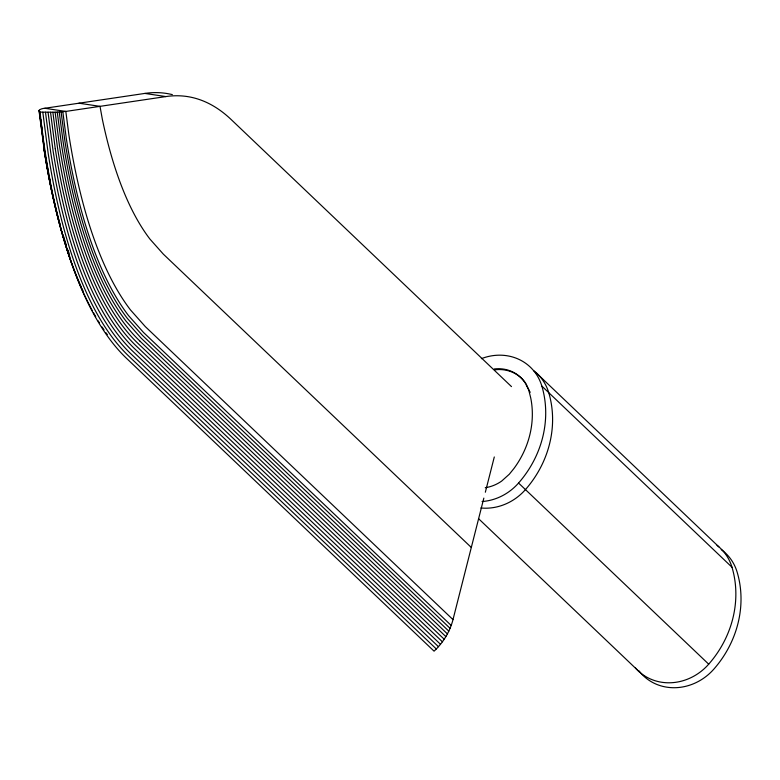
<?xml version="1.0" encoding="UTF-8"?>
<svg xmlns="http://www.w3.org/2000/svg" width="780" height="780" viewBox="0 0 780 780"><rect width="100%" height="100%" fill="white"/><g stroke="black" fill="none" stroke-linecap="round" stroke-linejoin="round"><path stroke-width="1.17" d="M172.341 94.624A556.588 196.111 -81.5 0 0 144.826 93.424L44.782 108.274C43.134 108.303 36.748 109.6 40.053 112.115A614.474 216.518 -81.5 0 0 126.497 358.303L434.06 651.163C443.167 642.7 449.904 631.673 452.995 619.612L483.844 498.108M485.335 492.229L494.296 456.963M511.485 386.607L231.27 119.642A556.588 196.111 -81.5 0 0 165.867 96.574L65.832 111.423L55.127 112.213L40.053 112.115M144.826 93.424L165.867 96.574M78.965 103.204L100.016 106.353L102.356 119.301A502.008 176.884 -81.5 0 0 149.926 239.07L163.312 254.114L471.315 547.472M44.782 108.274L65.832 111.423L68.816 134.374A579.082 204.038 -81.5 0 0 130.455 309.904L145.294 326.596L452.995 619.612M535.655 372.294L718.916 546.887M481.406 358.644A51.168 46.478 -46.4 0 1 541.846 386.081L731.991 567.226A102.336 92.966 -46.4 0 1 708.708 664.18A51.168 46.478 -46.4 0 1 635.456 667.953M494.276 368.95A37.04 33.647 -46.4 0 1 525.203 382.99L530 392.408L526.558 384.891M541.846 386.081A102.336 92.966 -46.4 0 1 518.563 483.034L708.708 664.18M478.52 518.642L639.756 672.243M451.201 625.453L143.52 332.456L128.564 315.637A585.37 206.261 -81.5 0 1 66.261 138.197L62.819 111.784M450.079 628.319L142.418 335.341L127.393 318.454A588.49 207.353 -81.5 0 1 64.76 140.069L61.103 111.93M448.822 631.137L141.16 338.169L126.087 321.214A591.591 208.445 -81.5 0 1 63.121 141.892L59.241 112.047M139.776 340.948L447.418 633.906M445.877 636.607L138.255 343.668A598.026 210.717 -81.5 0 1 59.436 145.441L55.127 112.213M444.21 639.239L136.597 346.32A600.932 211.741 -81.5 0 1 57.408 147.127L52.884 112.261M442.416 641.803L134.803 348.894A603.788 212.745 -81.5 0 1 55.263 148.746M440.495 644.29L132.902 351.39A606.577 213.73 -81.5 0 1 53.001 150.316L48.058 112.271M438.457 646.678L130.874 353.788A609.287 214.685 -81.5 0 1 50.622 151.817L45.484 112.242M436.312 648.97L128.739 356.099A611.929 215.611 -81.5 0 1 48.155 153.241L42.812 112.193M529.142 391.589L530.741 398.005A88.316 80.223 -46.4 0 1 513.767 468.721L509.301 474.23L501.647 481.094A37.04 33.647 -46.4 0 1 485.248 487.724M57.252 112.144L61.357 143.686A595.062 209.674 -81.5 0 0 139.776 340.938M50.524 112.281L55.263 148.736M39.936 113.422L40.238 115.801M40.706 119.359L41.008 121.729M41.477 125.287L41.788 127.657M42.247 131.216L42.559 133.585M43.017 137.143L43.329 139.522M39.546 111.706L44.889 152.753A611.929 215.611 -81.5 0 0 92.332 310.645M39.156 110.204L41.652 129.431M41.964 131.83L42.432 135.437M42.744 137.836L43.69 145.051A600.932 211.741 -81.5 0 0 44.05 147.498M39 110.555L44.343 150.862A609.287 214.685 -81.5 0 0 81.49 287.547M480.87 507.975A51.168 46.478 -46.4 0 0 525.447 489.596A102.336 92.966 -46.4 0 0 548.73 392.632A51.168 46.478 -46.4 0 0 533.774 370.763M717.034 545.356A51.168 46.478 -46.4 0 1 731.991 567.226M518.563 483.034A51.168 46.478 -46.4 0 1 482.079 501.53M639.064 670.975A51.168 46.478 -46.4 0 0 713.875 669.103A102.336 92.966 -46.4 0 0 737.149 572.149A51.168 46.478 -46.4 0 0 721.217 549.549M495.134 369.779A37.04 33.647 -46.4 0 1 526.061 383.809M50.222 181.574A600.932 211.741 -81.5 0 1 49.072 175.861M48.623 173.56A600.932 211.741 -81.5 0 1 48.175 171.239M47.736 168.919A600.932 211.741 -81.5 0 1 47.307 166.579M46.878 164.229A600.932 211.741 -81.5 0 1 45.835 158.311M45.435 155.922A600.932 211.741 -81.5 0 1 45.026 153.533M69.108 253.364A603.788 212.745 -81.5 0 1 67.967 250.029M66.456 245.515A603.788 212.745 -81.5 0 1 63.18 235.092M60.401 225.537A603.788 212.745 -81.5 0 1 54.483 202.595M53.927 200.255A603.788 212.745 -81.5 0 1 43.739 147.03M69.839 256.912A606.577 213.73 -81.5 0 1 43.953 148.96M82.992 290.872A609.287 214.685 -81.5 0 1 81.968 288.6M107.318 334.61A611.929 215.611 -81.5 0 1 105.992 332.758M104.013 329.901A611.929 215.611 -81.5 0 1 102.053 326.976M99.489 322.949A611.929 215.611 -81.5 0 1 98.221 320.892M95.706 316.67A611.929 215.611 -81.5 0 1 93.454 312.683"/></g></svg>
